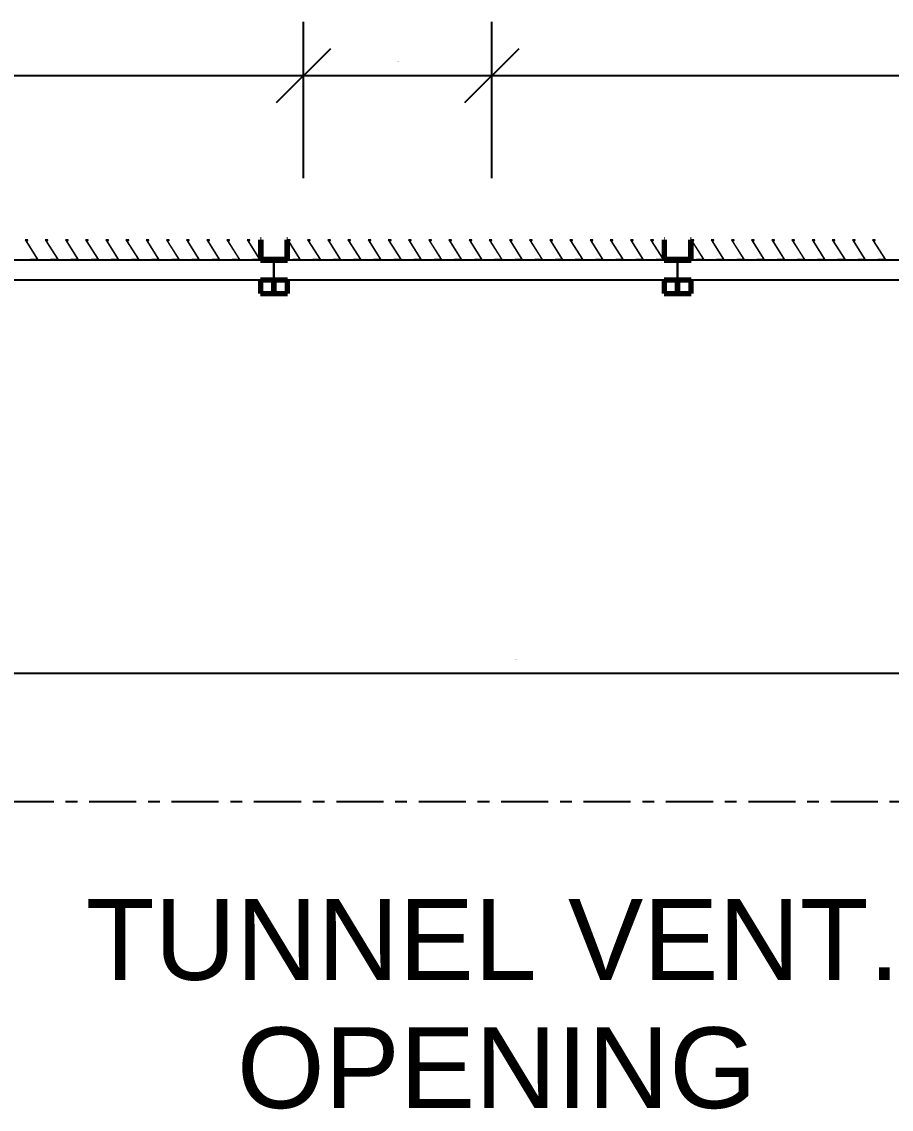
# Model space of a CAD drawing. Header units: millimetres. Extents: x -1379 to 1385823, y -4884429 to 548763.
# Drawn here: x 461076 to 464308, y -2303372 to -2299333 of the extents above; entities that cross this region are included whole.
import ezdxf

# ---------------------------------------------------------------- set-up
doc = ezdxf.new("R2010")
doc.units = ezdxf.units.MM
doc.linetypes.add('CENTER', pattern=[50.8, 31.75, -6.35, 6.35, -6.35])
doc.linetypes.add('TA_GL_000.70000', pattern=[1.925, 0.7, -0.175, 0.175, -0.175, 0.7])
for name, color, linetype in [('000 - 0_SYM_DWG_GRIDLINE_MAIN_COLOR_251', 7, 'Continuous'), ('000 - D I M', 7, 'Continuous'), ('000 - GRID', 7, 'CENTER')]:
    doc.layers.add(name, color=color, linetype=linetype)
doc.layers.add('000 - CONCRETE_EX_LOUVERS_DEF_SUB', color=7, linetype='Continuous', plot=False)
doc.layers.add('G-ANNO-TEXT', color=7, linetype='Continuous', lineweight=9)
doc.styles.add('Arial_2', font='arial.ttf', dxfattribs={"height": 3})
doc.styles.add('TA', font='', dxfattribs={"height": 4.5})
doc.styles.get('TA').set_extended_font_data('Cordia New')
doc.dimstyles.new('DPA-DIM-3_0_T-T', dxfattribs={"dimscale": 304.8, "dimtxt": 306.07782, "dimasz": 0.656168, "dimexe": 0.656168, "dimexo": 0.0625, "dimgap": 0.164042, "dimtad": 1, "dimdec": 0, "dimzin": 0, "dimdsep": 46, "dimtxsty": 'Arial_2', "dimblk1": 'OBLIQUE', "dimblk2": 'OBLIQUE', "dimsah": 1, "dimcen": 0.09, "dimdle": 0.656168, "dimclrd": 7, "dimclre": 7, "dimclrt": 7, "dimadec": 8, "dimazin": 0, "dimtfac": 1, "dimtdec": 4, "dimtix": 1, "dimtmove": 0, "dimatfit": 3, "dimfxl": 1.312336, "dimfxlon": 1, "dimtvp": 1, "dimtolj": 1, "dimtzin": 0, "dimarcsym": 2})

# ---------------------------------------------------------------- blocks, each defined once
blk = doc.blocks.new('DPA_CP_Entrance Louver Grill Vertical Z - Louver Grill Vertical Z-4595767-IV01 - LOWER ROOF LEVEL PLAN')
at = {"layer": '000 - CONCRETE_EX_LOUVERS_DEF_SUB', "color": 7, "lineweight": 70}
for p, q in [((-700, 0), (-750, 0)), ((-750, 0), (-750, -50)), ((-700, -50), (-700, 0)), ((750, 0), (700, 0)), ((700, 0), (700, -50)), ((750, -50), (750, 0)), ((-750, -50), (-700, -50)), ((700, -50), (750, -50)), ((-700, -125), (-750, -125)), ((-750, -125), (-750, -127)), ((-750, -127), (-702, -127)), ((-702, -127), (-702, -200)), ((-700, -200), (-700, -125)), ((750, -125), (700, -125)), ((700, -125), (700, -200)), ((702, -200), (702, -127)), ((702, -127), (750, -127)), ((750, -127), (750, -125)), ((-702, -200), (-700, -200)), ((700, -200), (702, -200))]:
    blk.add_line(p, q, dxfattribs=at)
at = {"layer": '000 - CONCRETE_EX_LOUVERS_DEF_SUB', "color": 7}
for p, q in [((-750, -125), (-750, -50)), ((-750, -50), (750, -50)), ((750, -50), (750, -125)), ((-750, -125), (750, -125))]:
    blk.add_line(p, q, dxfattribs=at)
blk = doc.blocks.new('GM_Louver Grill Vertical Z1 - Z Profile-V34-IV01 - LOWER ROOF LEVEL PLAN')
at = {"layer": '000 - CONCRETE_EX_LOUVERS_DEF_SUB', "color": 7, "lineweight": 9}
for p, q in [((30, 0), (0.1, 0)), ((0.1, 0), (46.4, -73)), ((30, -2), (30, 0)), ((50, -75), (3.7, -2)), ((3.7, -2), (30, -2)), ((46.4, -73), (40, -73)), ((40, -73), (40, -75)), ((40, -75), (50, -75))]:
    blk.add_line(p, q, dxfattribs=at)
blk = doc.blocks.new('GM_Louver Grill Vertical Z1 - Z Profile-V36-IV01 - LOWER ROOF LEVEL PLAN')
at = {"layer": '000 - CONCRETE_EX_LOUVERS_DEF_SUB', "color": 7, "lineweight": 9}
for p, q in [((30, 0), (0.1, 0)), ((0.1, 0), (46.4, -73)), ((30, -2), (30, 0)), ((50, -75), (3.7, -2)), ((3.7, -2), (30, -2)), ((46.4, -73), (40, -73)), ((40, -73), (40, -75)), ((40, -75), (50, -75))]:
    blk.add_line(p, q, dxfattribs=at)
blk = doc.blocks.new('GM_Louver Grill Vertical Z1 - Z Profile-V37-IV01 - LOWER ROOF LEVEL PLAN')
at = {"layer": '000 - CONCRETE_EX_LOUVERS_DEF_SUB', "color": 7, "lineweight": 9}
for p, q in [((30, 0), (0.1, 0)), ((0.1, 0), (46.4, -73)), ((30, -2), (30, 0)), ((50, -75), (3.7, -2)), ((3.7, -2), (30, -2)), ((46.4, -73), (40, -73)), ((40, -73), (40, -75)), ((40, -75), (50, -75))]:
    blk.add_line(p, q, dxfattribs=at)
blk = doc.blocks.new('GM_Louver Grill Vertical Z1 - Z Profile-V38-IV01 - LOWER ROOF LEVEL PLAN')
at = {"layer": '000 - CONCRETE_EX_LOUVERS_DEF_SUB', "color": 7, "lineweight": 9}
for p, q in [((30, 0), (0.1, 0)), ((0.1, 0), (46.4, -73)), ((30, -2), (30, 0)), ((50, -75), (3.7, -2)), ((3.7, -2), (30, -2)), ((46.4, -73), (40, -73)), ((40, -73), (40, -75)), ((40, -75), (50, -75))]:
    blk.add_line(p, q, dxfattribs=at)
blk = doc.blocks.new('GM_Louver Grill Vertical Z1 - Z Profile-V39-IV01 - LOWER ROOF LEVEL PLAN')
at = {"layer": '000 - CONCRETE_EX_LOUVERS_DEF_SUB', "color": 7, "lineweight": 9}
for p, q in [((30, 0), (0.1, 0)), ((0.1, 0), (46.4, -73)), ((30, -2), (30, 0)), ((50, -75), (3.7, -2)), ((3.7, -2), (30, -2)), ((46.4, -73), (40, -73)), ((40, -73), (40, -75)), ((40, -75), (50, -75))]:
    blk.add_line(p, q, dxfattribs=at)
blk = doc.blocks.new('GM_Louver Grill Vertical Z1 - Z Profile-V40-IV01 - LOWER ROOF LEVEL PLAN')
at = {"layer": '000 - CONCRETE_EX_LOUVERS_DEF_SUB', "lineweight": 9}
h = blk.add_hatch(dxfattribs=at)
h.set_pattern_fill('FP_15', style=0, pattern_type=2)
h.set_pattern_definition([(230, (230921.46, -2307575.5), (-728.7365, 63.75582), [76.2, -838.2]), (175, (230921.5, -2307575.5), (140.97162, -764.2276), [60.96, -670.56]), (280.451, (230860.74, -2307570.2), (-587.77, -700.46675), [64.76, -712.36]), (226.184, (230921.5, -2307778.7), (-1084.31624, 168.17096), [114.3, -1257.3]), (276.636, (230831.1, -2307764.7), (-949.6099, -989.70985), [97.14, -1068.54]), (171.184, (230921.5, -2307778.7), (-949.62055, -989.70115), [91.44, -1005.84]), (201, (230819.86, -2307727.9), (-606.45787, 409.06057), [76.2, -838.2]), (146, (230819.9, -2307727.9), (-247.20834, -736.75292), [60.96, -670.56]), (251.451, (230769.3, -2307693.8), (-853.66825, -327.68547), [64.76, -712.36]), (217.5, (230921.46, -2307575.48), (-12.354693, -338.22012), [33.528, -628.904, 33.528, -1320.292]), (217.5, (230921.46, -2307575.48), (-12.354693, -338.22012), [-695.96, -647.192, 33.528, -639.572]), (187.5, (230921.46, -2307575.48), (-267.278874, -400.722127), [33.528, -354.584, 33.528, -870.204]), (187.5, (230921.46, -2307575.48), (-267.278874, -400.722127), [-421.64, -613.664, 33.528, -223.012]), (147.5, (231148.03, -2307575.48), (-542.36333, 22.915345), [33.528, -220.472, 33.528, -1810.512]), (147.5, (231148.03, -2307575.48), (-542.36333, 22.915345), [-287.528, -758.952, 33.528, -1018.032]), (137.5, (231249.63, -2307575.5), (-592.51696, -101.70711), [33.528, -296.672, 33.528, -1239.52]), (137.5, (231249.63, -2307575.5), (-592.51696, -101.70711), [-363.728, -492.76, 33.528, -713.232])])
h.paths.add_polyline_path([(0.1, 0), (46.4, -73), (40, -73), (40, -75), (50, -75), (3.7, -2), (30, -2), (30, 0)])
at = {"layer": '000 - CONCRETE_EX_LOUVERS_DEF_SUB', "color": 7, "lineweight": 9}
for p, q in [((30, 0), (0.1, 0)), ((0.1, 0), (46.4, -73)), ((30, -2), (30, 0)), ((50, -75), (3.7, -2)), ((3.7, -2), (30, -2)), ((46.4, -73), (40, -73)), ((40, -73), (40, -75)), ((40, -75), (50, -75))]:
    blk.add_line(p, q, dxfattribs=at)
blk = doc.blocks.new('GM_Louver Grill Vertical Z1 - Z Profile-V41-IV01 - LOWER ROOF LEVEL PLAN')
at = {"layer": '000 - CONCRETE_EX_LOUVERS_DEF_SUB', "color": 7, "lineweight": 9}
for p, q in [((30, 0), (0.1, 0)), ((0.1, 0), (46.4, -73)), ((30, -2), (30, 0)), ((50, -75), (3.7, -2)), ((3.7, -2), (30, -2)), ((46.4, -73), (40, -73)), ((40, -73), (40, -75)), ((40, -75), (50, -75))]:
    blk.add_line(p, q, dxfattribs=at)
blk = doc.blocks.new('GM_Louver Grill Vertical Z1 - Z Profile-V42-IV01 - LOWER ROOF LEVEL PLAN')
at = {"layer": '000 - CONCRETE_EX_LOUVERS_DEF_SUB', "color": 7, "lineweight": 9}
for p, q in [((30, 0), (0.1, 0)), ((0.1, 0), (46.4, -73)), ((30, -2), (30, 0)), ((50, -75), (3.7, -2)), ((3.7, -2), (30, -2)), ((46.4, -73), (40, -73)), ((40, -73), (40, -75)), ((40, -75), (50, -75))]:
    blk.add_line(p, q, dxfattribs=at)
blk = doc.blocks.new('GM_Louver Grill Vertical Z1 - Z Profile-V43-IV01 - LOWER ROOF LEVEL PLAN')
at = {"layer": '000 - CONCRETE_EX_LOUVERS_DEF_SUB', "color": 7, "lineweight": 9}
for p, q in [((30, 0), (0.1, 0)), ((0.1, 0), (46.4, -73)), ((30, -2), (30, 0)), ((50, -75), (3.7, -2)), ((3.7, -2), (30, -2)), ((46.4, -73), (40, -73)), ((40, -73), (40, -75)), ((40, -75), (50, -75))]:
    blk.add_line(p, q, dxfattribs=at)
blk = doc.blocks.new('GM_Louver Grill Vertical Z1 - Z Profile-V44-IV01 - LOWER ROOF LEVEL PLAN')
at = {"layer": '000 - CONCRETE_EX_LOUVERS_DEF_SUB', "color": 7, "lineweight": 9}
for p, q in [((30, 0), (0.1, 0)), ((0.1, 0), (46.4, -73)), ((30, -2), (30, 0)), ((50, -75), (3.7, -2)), ((3.7, -2), (30, -2)), ((46.4, -73), (40, -73)), ((40, -73), (40, -75)), ((40, -75), (50, -75))]:
    blk.add_line(p, q, dxfattribs=at)
blk = doc.blocks.new('GM_Louver Grill Vertical Z1 - Z Profile-V45-IV01 - LOWER ROOF LEVEL PLAN')
at = {"layer": '000 - CONCRETE_EX_LOUVERS_DEF_SUB', "color": 7, "lineweight": 9}
for p, q in [((30, 0), (0.1, 0)), ((0.1, 0), (46.4, -73)), ((30, -2), (30, 0)), ((50, -75), (3.7, -2)), ((3.7, -2), (30, -2)), ((46.4, -73), (40, -73)), ((40, -73), (40, -75)), ((40, -75), (50, -75))]:
    blk.add_line(p, q, dxfattribs=at)
blk = doc.blocks.new('GM_Louver Grill Vertical Z1 - Z Profile-V46-IV01 - LOWER ROOF LEVEL PLAN')
at = {"layer": '000 - CONCRETE_EX_LOUVERS_DEF_SUB', "color": 7, "lineweight": 9}
for p, q in [((30, 0), (0.1, 0)), ((0.1, 0), (46.4, -73)), ((30, -2), (30, 0)), ((50, -75), (3.7, -2)), ((3.7, -2), (30, -2)), ((46.4, -73), (40, -73)), ((40, -73), (40, -75)), ((40, -75), (50, -75))]:
    blk.add_line(p, q, dxfattribs=at)
blk = doc.blocks.new('GM_Louver Grill Vertical Z1 - Z Profile-V47-IV01 - LOWER ROOF LEVEL PLAN')
at = {"layer": '000 - CONCRETE_EX_LOUVERS_DEF_SUB', "color": 7, "lineweight": 9}
for p, q in [((30, 0), (0.1, 0)), ((0.1, 0), (46.4, -73)), ((30, -2), (30, 0)), ((50, -75), (3.7, -2)), ((3.7, -2), (30, -2)), ((46.4, -73), (40, -73)), ((40, -73), (40, -75)), ((40, -75), (50, -75))]:
    blk.add_line(p, q, dxfattribs=at)
blk = doc.blocks.new('GM_Louver Grill Vertical Z1 - Z Profile-V48-IV01 - LOWER ROOF LEVEL PLAN')
at = {"layer": '000 - CONCRETE_EX_LOUVERS_DEF_SUB', "color": 7, "lineweight": 9}
for p, q in [((30, 0), (0.1, 0)), ((0.1, 0), (46.4, -73)), ((30, -2), (30, 0)), ((50, -75), (3.7, -2)), ((3.7, -2), (30, -2)), ((46.4, -73), (40, -73)), ((40, -73), (40, -75)), ((40, -75), (50, -75))]:
    blk.add_line(p, q, dxfattribs=at)
blk = doc.blocks.new('GM_Louver Grill Vertical Z1 - Z Profile-V49-IV01 - LOWER ROOF LEVEL PLAN')
at = {"layer": '000 - CONCRETE_EX_LOUVERS_DEF_SUB', "color": 7, "lineweight": 9}
for p, q in [((30, 0), (0.1, 0)), ((0.1, 0), (46.4, -73)), ((30, -2), (30, 0)), ((50, -75), (3.7, -2)), ((3.7, -2), (30, -2)), ((46.4, -73), (40, -73)), ((40, -73), (40, -75)), ((40, -75), (50, -75))]:
    blk.add_line(p, q, dxfattribs=at)
blk = doc.blocks.new('GM_Louver Grill Vertical Z1 - Z Profile-V50-IV01 - LOWER ROOF LEVEL PLAN')
at = {"layer": '000 - CONCRETE_EX_LOUVERS_DEF_SUB', "color": 7, "lineweight": 9}
for p, q in [((30, 0), (0.1, 0)), ((0.1, 0), (46.4, -73)), ((30, -2), (30, 0)), ((50, -75), (3.7, -2)), ((3.7, -2), (30, -2)), ((46.4, -73), (40, -73)), ((40, -73), (40, -75)), ((40, -75), (50, -75))]:
    blk.add_line(p, q, dxfattribs=at)
blk = doc.blocks.new('GM_Louver Grill Vertical Z1 - Z Profile-V51-IV01 - LOWER ROOF LEVEL PLAN')
at = {"layer": '000 - CONCRETE_EX_LOUVERS_DEF_SUB', "color": 7, "lineweight": 9}
for p, q in [((30, 0), (0.1, 0)), ((0.1, 0), (46.4, -73)), ((30, -2), (30, 0)), ((50, -75), (3.7, -2)), ((3.7, -2), (30, -2)), ((46.4, -73), (40, -73)), ((40, -73), (40, -75)), ((40, -75), (50, -75))]:
    blk.add_line(p, q, dxfattribs=at)
blk = doc.blocks.new('GM_Louver Grill Vertical Z1 - Z Profile-V52-IV01 - LOWER ROOF LEVEL PLAN')
at = {"layer": '000 - CONCRETE_EX_LOUVERS_DEF_SUB', "color": 7, "lineweight": 9}
for p, q in [((30, 0), (0.1, 0)), ((0.1, 0), (46.4, -73)), ((30, -2), (30, 0)), ((50, -75), (3.7, -2)), ((3.7, -2), (30, -2)), ((46.4, -73), (40, -73)), ((40, -73), (40, -75)), ((40, -75), (50, -75))]:
    blk.add_line(p, q, dxfattribs=at)
blk = doc.blocks.new('GM_Louver Grill Vertical Z1 - Z Profile-V53-IV01 - LOWER ROOF LEVEL PLAN')
at = {"layer": '000 - CONCRETE_EX_LOUVERS_DEF_SUB', "color": 7, "lineweight": 9}
for p, q in [((30, 0), (0.1, 0)), ((0.1, 0), (46.4, -73)), ((30, -2), (30, 0)), ((50, -75), (3.7, -2)), ((3.7, -2), (30, -2)), ((46.4, -73), (40, -73)), ((40, -73), (40, -75)), ((40, -75), (50, -75))]:
    blk.add_line(p, q, dxfattribs=at)
blk = doc.blocks.new('GM_Louver Grill Vertical Z1 - Z Profile-V54-IV01 - LOWER ROOF LEVEL PLAN')
at = {"layer": '000 - CONCRETE_EX_LOUVERS_DEF_SUB', "color": 7, "lineweight": 9}
for p, q in [((30, 0), (0.1, 0)), ((0.1, 0), (46.4, -73)), ((30, -2), (30, 0)), ((50, -75), (3.7, -2)), ((3.7, -2), (30, -2)), ((46.4, -73), (40, -73)), ((40, -73), (40, -75)), ((40, -75), (50, -75))]:
    blk.add_line(p, q, dxfattribs=at)
blk = doc.blocks.new('GM_Louver Grill Vertical Z1 - Z Profile-V55-IV01 - LOWER ROOF LEVEL PLAN')
at = {"layer": '000 - CONCRETE_EX_LOUVERS_DEF_SUB', "color": 7, "lineweight": 9}
for p, q in [((30, 0), (0.1, 0)), ((0.1, 0), (46.4, -73)), ((30, -2), (30, 0)), ((50, -75), (3.7, -2)), ((3.7, -2), (30, -2)), ((46.4, -73), (40, -73)), ((40, -73), (40, -75)), ((40, -75), (50, -75))]:
    blk.add_line(p, q, dxfattribs=at)
blk = doc.blocks.new('GM_Louver Grill Vertical Z1 - Z Profile-V56-IV01 - LOWER ROOF LEVEL PLAN')
at = {"layer": '000 - CONCRETE_EX_LOUVERS_DEF_SUB', "color": 7, "lineweight": 9}
for p, q in [((30, 0), (0.1, 0)), ((0.1, 0), (46.4, -73)), ((30, -2), (30, 0)), ((50, -75), (3.7, -2)), ((3.7, -2), (30, -2)), ((46.4, -73), (40, -73)), ((40, -73), (40, -75)), ((40, -75), (50, -75))]:
    blk.add_line(p, q, dxfattribs=at)
blk = doc.blocks.new('GM_Louver Grill Vertical Z1 - Z Profile-V57-IV01 - LOWER ROOF LEVEL PLAN')
at = {"layer": '000 - CONCRETE_EX_LOUVERS_DEF_SUB', "color": 7, "lineweight": 9}
for p, q in [((30, 0), (0.1, 0)), ((0.1, 0), (46.4, -73)), ((30, -2), (30, 0)), ((50, -75), (3.7, -2)), ((3.7, -2), (30, -2)), ((46.4, -73), (40, -73)), ((40, -73), (40, -75)), ((40, -75), (50, -75))]:
    blk.add_line(p, q, dxfattribs=at)
blk = doc.blocks.new('GM_Louver Grill Vertical Z1 - Z Profile-V58-IV01 - LOWER ROOF LEVEL PLAN')
at = {"layer": '000 - CONCRETE_EX_LOUVERS_DEF_SUB', "lineweight": 9}
h = blk.add_hatch(dxfattribs=at)
h.set_pattern_fill('FP_16', style=0, pattern_type=2)
h.set_pattern_definition([(230, (230096.46, -2307575.5), (-728.7365, 63.75582), [76.2, -838.2]), (175, (230096.5, -2307575.5), (140.97162, -764.2276), [60.96, -670.56]), (280.451, (230035.74, -2307570.2), (-587.77, -700.46675), [64.76, -712.36]), (226.184, (230096.5, -2307778.7), (-1084.31624, 168.17096), [114.3, -1257.3]), (276.636, (230006.1, -2307764.7), (-949.6099, -989.70985), [97.14, -1068.54]), (171.184, (230096.5, -2307778.7), (-949.62055, -989.70115), [91.44, -1005.84]), (201, (229994.86, -2307727.9), (-606.45787, 409.06057), [76.2, -838.2]), (146, (229994.9, -2307727.9), (-247.20834, -736.75292), [60.96, -670.56]), (251.451, (229944.3, -2307693.8), (-853.66825, -327.68547), [64.76, -712.36]), (217.5, (230096.46, -2307575.48), (-12.354693, -338.22012), [33.528, -628.904, 33.528, -1320.292]), (217.5, (230096.46, -2307575.48), (-12.354693, -338.22012), [-695.96, -647.192, 33.528, -639.572]), (187.5, (230096.46, -2307575.48), (-267.278874, -400.722127), [33.528, -354.584, 33.528, -870.204]), (187.5, (230096.46, -2307575.48), (-267.278874, -400.722127), [-421.64, -613.664, 33.528, -223.012]), (147.5, (230323.03, -2307575.48), (-542.36333, 22.915345), [33.528, -220.472, 33.528, -1810.512]), (147.5, (230323.03, -2307575.48), (-542.36333, 22.915345), [-287.528, -758.952, 33.528, -1018.032]), (137.5, (230424.63, -2307575.5), (-592.51696, -101.70711), [33.528, -296.672, 33.528, -1239.52]), (137.5, (230424.63, -2307575.5), (-592.51696, -101.70711), [-363.728, -492.76, 33.528, -713.232])])
h.paths.add_polyline_path([(0.1, 0), (46.4, -73), (40, -73), (40, -75), (50, -75), (3.7, -2), (30, -2), (30, 0)])
at = {"layer": '000 - CONCRETE_EX_LOUVERS_DEF_SUB', "color": 7, "lineweight": 9}
for p, q in [((30, 0), (0.1, 0)), ((0.1, 0), (46.4, -73)), ((30, -2), (30, 0)), ((50, -75), (3.7, -2)), ((3.7, -2), (30, -2)), ((46.4, -73), (40, -73)), ((40, -73), (40, -75)), ((40, -75), (50, -75))]:
    blk.add_line(p, q, dxfattribs=at)
blk = doc.blocks.new('GM_Louver Grill Vertical Z1 - Z Profile-V59-IV01 - LOWER ROOF LEVEL PLAN')
at = {"layer": '000 - CONCRETE_EX_LOUVERS_DEF_SUB', "color": 7, "lineweight": 9}
for p, q in [((30, 0), (0.1, 0)), ((0.1, 0), (46.4, -73)), ((30, -2), (30, 0)), ((50, -75), (3.7, -2)), ((3.7, -2), (30, -2)), ((46.4, -73), (40, -73)), ((40, -73), (40, -75)), ((40, -75), (50, -75))]:
    blk.add_line(p, q, dxfattribs=at)
blk = doc.blocks.new('GM_Louver Grill Vertical Z1 - Z Profile-V60-IV01 - LOWER ROOF LEVEL PLAN')
at = {"layer": '000 - CONCRETE_EX_LOUVERS_DEF_SUB', "color": 7, "lineweight": 9}
for p, q in [((30, 0), (0.1, 0)), ((0.1, 0), (46.4, -73)), ((30, -2), (30, 0)), ((50, -75), (3.7, -2)), ((3.7, -2), (30, -2)), ((46.4, -73), (40, -73)), ((40, -73), (40, -75)), ((40, -75), (50, -75))]:
    blk.add_line(p, q, dxfattribs=at)
blk = doc.blocks.new('GM_Louver Grill Vertical Z1 - Z Profile-V61-IV01 - LOWER ROOF LEVEL PLAN')
at = {"layer": '000 - CONCRETE_EX_LOUVERS_DEF_SUB', "lineweight": 9}
h = blk.add_hatch(dxfattribs=at)
h.set_pattern_fill('FP_17', style=0, pattern_type=2)
h.set_pattern_definition([(230, (230321.46, -2307575.5), (-728.7365, 63.75582), [76.2, -838.2]), (175, (230321.5, -2307575.5), (140.97162, -764.2276), [60.96, -670.56]), (280.451, (230260.74, -2307570.2), (-587.77, -700.46675), [64.76, -712.36]), (226.184, (230321.5, -2307778.7), (-1084.31624, 168.17096), [114.3, -1257.3]), (276.636, (230231.1, -2307764.7), (-949.6099, -989.70985), [97.14, -1068.54]), (171.184, (230321.5, -2307778.7), (-949.62055, -989.70115), [91.44, -1005.84]), (201, (230219.86, -2307727.9), (-606.45787, 409.06057), [76.2, -838.2]), (146, (230219.9, -2307727.9), (-247.20834, -736.75292), [60.96, -670.56]), (251.451, (230169.3, -2307693.8), (-853.66825, -327.68547), [64.76, -712.36]), (217.5, (230321.46, -2307575.48), (-12.354693, -338.22012), [33.528, -628.904, 33.528, -1320.292]), (217.5, (230321.46, -2307575.48), (-12.354693, -338.22012), [-695.96, -647.192, 33.528, -639.572]), (187.5, (230321.46, -2307575.48), (-267.278874, -400.722127), [33.528, -354.584, 33.528, -870.204]), (187.5, (230321.46, -2307575.48), (-267.278874, -400.722127), [-421.64, -613.664, 33.528, -223.012]), (147.5, (230548.03, -2307575.48), (-542.36333, 22.915345), [33.528, -220.472, 33.528, -1810.512]), (147.5, (230548.03, -2307575.48), (-542.36333, 22.915345), [-287.528, -758.952, 33.528, -1018.032]), (137.5, (230649.63, -2307575.5), (-592.51696, -101.70711), [33.528, -296.672, 33.528, -1239.52]), (137.5, (230649.63, -2307575.5), (-592.51696, -101.70711), [-363.728, -492.76, 33.528, -713.232])])
h.paths.add_polyline_path([(30, 0), (0.1, 0), (46.4, -73), (40, -73), (40, -75), (50, -75), (3.7, -2), (30, -2)])
at = {"layer": '000 - CONCRETE_EX_LOUVERS_DEF_SUB', "color": 7, "lineweight": 9}
for p, q in [((30, 0), (0.1, 0)), ((0.1, 0), (46.4, -73)), ((30, -2), (30, 0)), ((50, -75), (3.7, -2)), ((3.7, -2), (30, -2)), ((46.4, -73), (40, -73)), ((40, -73), (40, -75)), ((40, -75), (50, -75))]:
    blk.add_line(p, q, dxfattribs=at)
blk = doc.blocks.new('GM_Louver Grill Vertical Z1 - Z Profile-V62-IV01 - LOWER ROOF LEVEL PLAN')
at = {"layer": '000 - CONCRETE_EX_LOUVERS_DEF_SUB', "color": 7, "lineweight": 9}
for p, q in [((30, 0), (0.1, 0)), ((0.1, 0), (46.4, -73)), ((30, -2), (30, 0)), ((50, -75), (3.7, -2)), ((3.7, -2), (30, -2)), ((46.4, -73), (40, -73)), ((40, -73), (40, -75)), ((40, -75), (50, -75))]:
    blk.add_line(p, q, dxfattribs=at)
blk = doc.blocks.new('GM_Louver Grill Vertical Z1 - Z Profile-V63-IV01 - LOWER ROOF LEVEL PLAN')
at = {"layer": '000 - CONCRETE_EX_LOUVERS_DEF_SUB', "color": 7, "lineweight": 9}
for p, q in [((30, 0), (0.1, 0)), ((0.1, 0), (46.4, -73)), ((30, -2), (30, 0)), ((50, -75), (3.7, -2)), ((3.7, -2), (30, -2)), ((46.4, -73), (40, -73)), ((40, -73), (40, -75)), ((40, -75), (50, -75))]:
    blk.add_line(p, q, dxfattribs=at)
blk = doc.blocks.new('GM_Louver Grill Vertical Z1 - Z Profile-V70-IV01 - LOWER ROOF LEVEL PLAN')
at = {"layer": '000 - CONCRETE_EX_LOUVERS_DEF_SUB', "color": 7, "lineweight": 9}
for p, q in [((30, 0), (0.1, 0)), ((0.1, 0), (46.4, -73)), ((30, -2), (30, 0)), ((50, -75), (3.7, -2)), ((3.7, -2), (30, -2)), ((46.4, -73), (40, -73)), ((40, -73), (40, -75)), ((40, -75), (50, -75))]:
    blk.add_line(p, q, dxfattribs=at)
blk = doc.blocks.new('GM_Louver Grill Vertical Z1 - Z Profile-V71-IV01 - LOWER ROOF LEVEL PLAN')
at = {"layer": '000 - CONCRETE_EX_LOUVERS_DEF_SUB', "color": 7, "lineweight": 9}
for p, q in [((30, 0), (0.1, 0)), ((0.1, 0), (46.4, -73)), ((30, -2), (30, 0)), ((50, -75), (3.7, -2)), ((3.7, -2), (30, -2)), ((46.4, -73), (40, -73)), ((40, -73), (40, -75)), ((40, -75), (50, -75))]:
    blk.add_line(p, q, dxfattribs=at)
blk = doc.blocks.new('GM_Louver Grill Vertical Z1 - Z Profile-V72-IV01 - LOWER ROOF LEVEL PLAN')
at = {"layer": '000 - CONCRETE_EX_LOUVERS_DEF_SUB', "color": 7, "lineweight": 9}
for p, q in [((30, 0), (0.1, 0)), ((0.1, 0), (46.4, -73)), ((30, -2), (30, 0)), ((50, -75), (3.7, -2)), ((3.7, -2), (30, -2)), ((46.4, -73), (40, -73)), ((40, -73), (40, -75)), ((40, -75), (50, -75))]:
    blk.add_line(p, q, dxfattribs=at)
blk = doc.blocks.new('GM_Louver Grill Vertical Z1 - Z Profile-V73-IV01 - LOWER ROOF LEVEL PLAN')
at = {"layer": '000 - CONCRETE_EX_LOUVERS_DEF_SUB', "color": 7, "lineweight": 9}
for p, q in [((30, 0), (0.1, 0)), ((0.1, 0), (46.4, -73)), ((30, -2), (30, 0)), ((50, -75), (3.7, -2)), ((3.7, -2), (30, -2)), ((46.4, -73), (40, -73)), ((40, -73), (40, -75)), ((40, -75), (50, -75))]:
    blk.add_line(p, q, dxfattribs=at)
blk = doc.blocks.new('GM_Louver Grill Vertical Z1 - Z Profile-V74-IV01 - LOWER ROOF LEVEL PLAN')
at = {"layer": '000 - CONCRETE_EX_LOUVERS_DEF_SUB', "lineweight": 9}
h = blk.add_hatch(dxfattribs=at)
h.set_pattern_fill('FP_18', style=0, pattern_type=2)
h.set_pattern_definition([(230, (228371.46, -2307575.5), (-728.7365, 63.75582), [76.2, -838.2]), (175, (228371.5, -2307575.5), (140.97162, -764.2276), [60.96, -670.56]), (280.451, (228310.74, -2307570.2), (-587.77, -700.46675), [64.76, -712.36]), (226.184, (228371.5, -2307778.7), (-1084.31624, 168.17096), [114.3, -1257.3]), (276.636, (228281.1, -2307764.7), (-949.6099, -989.70985), [97.14, -1068.54]), (171.184, (228371.5, -2307778.7), (-949.62055, -989.70115), [91.44, -1005.84]), (201, (228269.86, -2307727.9), (-606.45787, 409.06057), [76.2, -838.2]), (146, (228269.9, -2307727.9), (-247.20834, -736.75292), [60.96, -670.56]), (251.451, (228219.3, -2307693.8), (-853.66825, -327.68547), [64.76, -712.36]), (217.5, (228371.46, -2307575.48), (-12.354693, -338.22012), [33.528, -628.904, 33.528, -1320.292]), (217.5, (228371.46, -2307575.48), (-12.354693, -338.22012), [-695.96, -647.192, 33.528, -639.572]), (187.5, (228371.46, -2307575.48), (-267.278874, -400.722127), [33.528, -354.584, 33.528, -870.204]), (187.5, (228371.46, -2307575.48), (-267.278874, -400.722127), [-421.64, -613.664, 33.528, -223.012]), (147.5, (228598.03, -2307575.48), (-542.36333, 22.915345), [33.528, -220.472, 33.528, -1810.512]), (147.5, (228598.03, -2307575.48), (-542.36333, 22.915345), [-287.528, -758.952, 33.528, -1018.032]), (137.5, (228699.63, -2307575.5), (-592.51696, -101.70711), [33.528, -296.672, 33.528, -1239.52]), (137.5, (228699.63, -2307575.5), (-592.51696, -101.70711), [-363.728, -492.76, 33.528, -713.232])])
h.paths.add_polyline_path([(0.1, 0), (46.4, -73), (40, -73), (40, -75), (50, -75), (3.7, -2), (30, -2), (30, 0)])
at = {"layer": '000 - CONCRETE_EX_LOUVERS_DEF_SUB', "color": 7, "lineweight": 9}
for p, q in [((30, 0), (0.1, 0)), ((0.1, 0), (46.4, -73)), ((30, -2), (30, 0)), ((50, -75), (3.7, -2)), ((3.7, -2), (30, -2)), ((46.4, -73), (40, -73)), ((40, -73), (40, -75)), ((40, -75), (50, -75))]:
    blk.add_line(p, q, dxfattribs=at)
blk = doc.blocks.new('GM_Louver Grill Vertical Z1 - Z Profile-V75-IV01 - LOWER ROOF LEVEL PLAN')
at = {"layer": '000 - CONCRETE_EX_LOUVERS_DEF_SUB', "color": 7, "lineweight": 9}
for p, q in [((30, 0), (0.1, 0)), ((0.1, 0), (46.4, -73)), ((30, -2), (30, 0)), ((50, -75), (3.7, -2)), ((3.7, -2), (30, -2)), ((46.4, -73), (40, -73)), ((40, -73), (40, -75)), ((40, -75), (50, -75))]:
    blk.add_line(p, q, dxfattribs=at)
blk = doc.blocks.new('GM_Louver Grill Vertical Z1 - Z Profile-V76-IV01 - LOWER ROOF LEVEL PLAN')
at = {"layer": '000 - CONCRETE_EX_LOUVERS_DEF_SUB', "color": 7, "lineweight": 9}
for p, q in [((30, 0), (0.1, 0)), ((0.1, 0), (46.4, -73)), ((30, -2), (30, 0)), ((50, -75), (3.7, -2)), ((3.7, -2), (30, -2)), ((46.4, -73), (40, -73)), ((40, -73), (40, -75)), ((40, -75), (50, -75))]:
    blk.add_line(p, q, dxfattribs=at)
blk = doc.blocks.new('GM_Louver Grill Vertical Z1 - Z Profile-V77-IV01 - LOWER ROOF LEVEL PLAN')
at = {"layer": '000 - CONCRETE_EX_LOUVERS_DEF_SUB', "color": 7, "lineweight": 9}
for p, q in [((30, 0), (0.1, 0)), ((0.1, 0), (46.4, -73)), ((30, -2), (30, 0)), ((50, -75), (3.7, -2)), ((3.7, -2), (30, -2)), ((46.4, -73), (40, -73)), ((40, -73), (40, -75)), ((40, -75), (50, -75))]:
    blk.add_line(p, q, dxfattribs=at)
blk = doc.blocks.new('GM_Louver Grill Vertical Z1 - Z Profile-V78-IV01 - LOWER ROOF LEVEL PLAN')
at = {"layer": '000 - CONCRETE_EX_LOUVERS_DEF_SUB', "color": 7, "lineweight": 9}
for p, q in [((30, 0), (0.1, 0)), ((0.1, 0), (46.4, -73)), ((30, -2), (30, 0)), ((50, -75), (3.7, -2)), ((3.7, -2), (30, -2)), ((46.4, -73), (40, -73)), ((40, -73), (40, -75)), ((40, -75), (50, -75))]:
    blk.add_line(p, q, dxfattribs=at)
blk = doc.blocks.new('GM_Louver Grill Vertical Z1 - Z Profile-V79-IV01 - LOWER ROOF LEVEL PLAN')
at = {"layer": '000 - CONCRETE_EX_LOUVERS_DEF_SUB', "color": 7, "lineweight": 9}
for p, q in [((30, 0), (0.1, 0)), ((0.1, 0), (46.4, -73)), ((30, -2), (30, 0)), ((50, -75), (3.7, -2)), ((3.7, -2), (30, -2)), ((46.4, -73), (40, -73)), ((40, -73), (40, -75)), ((40, -75), (50, -75))]:
    blk.add_line(p, q, dxfattribs=at)
blk = doc.blocks.new('GM_Louver Grill Vertical Z1 - Z Profile-V80-IV01 - LOWER ROOF LEVEL PLAN')
at = {"layer": '000 - CONCRETE_EX_LOUVERS_DEF_SUB', "color": 7, "lineweight": 9}
for p, q in [((30, 0), (0.1, 0)), ((0.1, 0), (46.4, -73)), ((30, -2), (30, 0)), ((50, -75), (3.7, -2)), ((3.7, -2), (30, -2)), ((46.4, -73), (40, -73)), ((40, -73), (40, -75)), ((40, -75), (50, -75))]:
    blk.add_line(p, q, dxfattribs=at)
blk = doc.blocks.new('GM_Louver Grill Vertical Z1 - Z Profile-V82-IV01 - LOWER ROOF LEVEL PLAN')
at = {"layer": '000 - CONCRETE_EX_LOUVERS_DEF_SUB', "color": 7, "lineweight": 9}
for p, q in [((30, 0), (0.1, 0)), ((0.1, 0), (46.4, -73)), ((30, -2), (30, 0)), ((50, -75), (3.7, -2)), ((3.7, -2), (30, -2)), ((46.4, -73), (40, -73)), ((40, -73), (40, -75)), ((40, -75), (50, -75))]:
    blk.add_line(p, q, dxfattribs=at)
blk = doc.blocks.new('_Oblique')
at = {"color": 7, "linetype": 'ByBlock', "lineweight": -2}
blk.add_line((-0.5, -0.5), (0.5, 0.5), dxfattribs=at)
blk = doc.blocks.new('*D852')
at = {"layer": '000 - D I M', "color": 7, "lineweight": -2, "transparency": 16777216}
for p, q in [((460663.8, -2301371.8), (460663.8, -2301952.8)), ((465163.8, -2301371.8), (465163.8, -2301952.8)), ((460463.8, -2301752.8), (465363.8, -2301752.8))]:
    blk.add_line(p, q, dxfattribs=at)
at = {"layer": 'Defpoints', "color": 7, "transparency": 16777216}
for p in [(460663.8, -2301352.8), (465163.8, -2301352.8), (465163.8, -2301752.8)]:
    blk.add_point(p, dxfattribs=at)
at = {"layer": '000 - D I M', "color": 7, "lineweight": -2, "transparency": 16777216, "xscale": 200, "yscale": 200, "zscale": 200, "rotation": 180}
blk.add_blockref('_Oblique', (460663.8, -2301752.8), dxfattribs=at)
at = {"layer": '000 - D I M', "color": 7, "lineweight": -2, "transparency": 16777216, "xscale": 200, "yscale": 200, "zscale": 200}
blk.add_blockref('_Oblique', (465163.8, -2301752.8), dxfattribs=at)
at = {"layer": '000 - D I M', "color": 7, "transparency": 16777216, "insert": (462913.8, -2301701.3), "char_height": 3, "width": 1107.531, "attachment_point": 5, "style": 'Arial_2'}
blk.add_mtext('\\A1;4500', dxfattribs=at)
blk = doc.blocks.new('*D859')
at = {"layer": '000 - D I M', "color": 7, "lineweight": -2, "transparency": 16777216}
for p, q in [((455473.8, -2299913.6), (455473.8, -2299332.7)), ((462123.8, -2299913.6), (462123.8, -2299332.7)), ((455273.8, -2299532.7), (462323.8, -2299532.7))]:
    blk.add_line(p, q, dxfattribs=at)
at = {"layer": 'Defpoints', "color": 7, "transparency": 16777216}
for p in [(462123.8, -2299532.7), (455473.8, -2299932.7), (462123.8, -2299932.7)]:
    blk.add_point(p, dxfattribs=at)
at = {"layer": '000 - D I M', "color": 7, "lineweight": -2, "transparency": 16777216, "xscale": 200, "yscale": 200, "zscale": 200, "rotation": 180}
blk.add_blockref('_Oblique', (455473.8, -2299532.7), dxfattribs=at)
at = {"layer": '000 - D I M', "color": 7, "lineweight": -2, "transparency": 16777216, "xscale": 200, "yscale": 200, "zscale": 200}
blk.add_blockref('_Oblique', (462123.8, -2299532.7), dxfattribs=at)
at = {"layer": '000 - D I M', "color": 7, "transparency": 16777216, "insert": (458798.8, -2299481.2), "char_height": 3, "width": 1107.531, "attachment_point": 5, "style": 'Arial_2'}
blk.add_mtext('\\A1;6650', dxfattribs=at)
blk = doc.blocks.new('*D860')
at = {"layer": '000 - D I M', "color": 7, "lineweight": -2, "transparency": 16777216}
for p, q in [((462123.8, -2299913.6), (462123.8, -2299332.7)), ((462823.8, -2299913.6), (462823.8, -2299332.7)), ((461923.8, -2299532.7), (463023.8, -2299532.7))]:
    blk.add_line(p, q, dxfattribs=at)
at = {"layer": 'Defpoints', "color": 7, "transparency": 16777216}
for p in [(462823.8, -2299532.7), (462123.8, -2299932.7), (462823.8, -2299932.7)]:
    blk.add_point(p, dxfattribs=at)
at = {"layer": '000 - D I M', "color": 7, "lineweight": -2, "transparency": 16777216, "xscale": 200, "yscale": 200, "zscale": 200, "rotation": 180}
blk.add_blockref('_Oblique', (462123.8, -2299532.7), dxfattribs=at)
at = {"layer": '000 - D I M', "color": 7, "lineweight": -2, "transparency": 16777216, "xscale": 200, "yscale": 200, "zscale": 200}
blk.add_blockref('_Oblique', (462823.8, -2299532.7), dxfattribs=at)
at = {"layer": '000 - D I M', "color": 7, "transparency": 16777216, "insert": (462473.8, -2299481.2), "char_height": 3, "width": 830.648, "attachment_point": 5, "style": 'Arial_2'}
blk.add_mtext('\\A1;700', dxfattribs=at)
blk = doc.blocks.new('*D861')
at = {"layer": '000 - D I M', "color": 7, "lineweight": -2, "transparency": 16777216}
for p, q in [((462823.8, -2299913.6), (462823.8, -2299332.7)), ((465993.8, -2299913.6), (465993.8, -2299332.7)), ((462623.8, -2299532.7), (466193.8, -2299532.7))]:
    blk.add_line(p, q, dxfattribs=at)
at = {"layer": 'Defpoints', "color": 7, "transparency": 16777216}
for p in [(465993.8, -2299532.7), (462823.8, -2299932.7), (465993.8, -2299932.7)]:
    blk.add_point(p, dxfattribs=at)
at = {"layer": '000 - D I M', "color": 7, "lineweight": -2, "transparency": 16777216, "xscale": 200, "yscale": 200, "zscale": 200, "rotation": 180}
blk.add_blockref('_Oblique', (462823.8, -2299532.7), dxfattribs=at)
at = {"layer": '000 - D I M', "color": 7, "lineweight": -2, "transparency": 16777216, "xscale": 200, "yscale": 200, "zscale": 200}
blk.add_blockref('_Oblique', (465993.8, -2299532.7), dxfattribs=at)
at = {"layer": '000 - D I M', "color": 7, "transparency": 16777216, "insert": (464408.8, -2299481.2), "char_height": 3, "width": 1107.531, "attachment_point": 5, "style": 'Arial_2'}
blk.add_mtext('\\A1;3170', dxfattribs=at)
blk = doc.blocks.new('*U1773')
at = {"layer": '000 - 0_SYM_DWG_GRIDLINE_MAIN_COLOR_251', "color": 7, "linetype": 'ByBlock', "ltscale": 5}
blk.add_line((20, 0), (-155.16, 0), dxfattribs=at)
at = {"color": 7, "style": 'TA', "flags": 1}
blk.add_attdef('LOCATION', (6, -6), '', height=4.5, rotation=270, dxfattribs=at)

msp = doc.modelspace()

# ---------------------------------------------------------------- block references
at = {"layer": '000 - CONCRETE_EX_LOUVERS_DEF_SUB', "color": 7, "rotation": 180}
for p in [(461263.8, -2300342.7), (462763.8, -2300342.7), (464263.8, -2300342.7)]:
    msp.add_blockref('DPA_CP_Entrance Louver Grill Vertical Z - Louver Grill Vertical Z-4595767-IV01 - LOWER ROOF LEVEL PLAN', p, dxfattribs=at)
at = {"layer": '000 - CONCRETE_EX_LOUVERS_DEF_SUB', "color": 7, "lineweight": 9, "rotation": 180}
for name, p in [('GM_Louver Grill Vertical Z1 - Z Profile-V70-IV01 - LOWER ROOF LEVEL PLAN', (461138.8, -2300217.7)), ('GM_Louver Grill Vertical Z1 - Z Profile-V71-IV01 - LOWER ROOF LEVEL PLAN', (461213.8, -2300217.7)), ('GM_Louver Grill Vertical Z1 - Z Profile-V72-IV01 - LOWER ROOF LEVEL PLAN', (461288.8, -2300217.7)), ('GM_Louver Grill Vertical Z1 - Z Profile-V73-IV01 - LOWER ROOF LEVEL PLAN', (461363.8, -2300217.7)), ('GM_Louver Grill Vertical Z1 - Z Profile-V74-IV01 - LOWER ROOF LEVEL PLAN', (461438.8, -2300217.7)), ('GM_Louver Grill Vertical Z1 - Z Profile-V75-IV01 - LOWER ROOF LEVEL PLAN', (461513.8, -2300217.7)), ('GM_Louver Grill Vertical Z1 - Z Profile-V76-IV01 - LOWER ROOF LEVEL PLAN', (461588.8, -2300217.7)), ('GM_Louver Grill Vertical Z1 - Z Profile-V77-IV01 - LOWER ROOF LEVEL PLAN', (461663.8, -2300217.7)), ('GM_Louver Grill Vertical Z1 - Z Profile-V78-IV01 - LOWER ROOF LEVEL PLAN', (461738.8, -2300217.7)), ('GM_Louver Grill Vertical Z1 - Z Profile-V79-IV01 - LOWER ROOF LEVEL PLAN', (461813.8, -2300217.7)), ('GM_Louver Grill Vertical Z1 - Z Profile-V80-IV01 - LOWER ROOF LEVEL PLAN', (461888.8, -2300217.7)), ('GM_Louver Grill Vertical Z1 - Z Profile-V82-IV01 - LOWER ROOF LEVEL PLAN', (461963.8, -2300217.7)), ('GM_Louver Grill Vertical Z1 - Z Profile-V62-IV01 - LOWER ROOF LEVEL PLAN', (462113.8, -2300217.7)), ('GM_Louver Grill Vertical Z1 - Z Profile-V45-IV01 - LOWER ROOF LEVEL PLAN', (462188.8, -2300217.7)), ('GM_Louver Grill Vertical Z1 - Z Profile-V46-IV01 - LOWER ROOF LEVEL PLAN', (462263.8, -2300217.7)), ('GM_Louver Grill Vertical Z1 - Z Profile-V47-IV01 - LOWER ROOF LEVEL PLAN', (462338.8, -2300217.7)), ('GM_Louver Grill Vertical Z1 - Z Profile-V48-IV01 - LOWER ROOF LEVEL PLAN', (462413.8, -2300217.7)), ('GM_Louver Grill Vertical Z1 - Z Profile-V49-IV01 - LOWER ROOF LEVEL PLAN', (462488.8, -2300217.7)), ('GM_Louver Grill Vertical Z1 - Z Profile-V50-IV01 - LOWER ROOF LEVEL PLAN', (462563.8, -2300217.7)), ('GM_Louver Grill Vertical Z1 - Z Profile-V51-IV01 - LOWER ROOF LEVEL PLAN', (462638.8, -2300217.7)), ('GM_Louver Grill Vertical Z1 - Z Profile-V52-IV01 - LOWER ROOF LEVEL PLAN', (462713.8, -2300217.7)), ('GM_Louver Grill Vertical Z1 - Z Profile-V53-IV01 - LOWER ROOF LEVEL PLAN', (462788.8, -2300217.7)), ('GM_Louver Grill Vertical Z1 - Z Profile-V54-IV01 - LOWER ROOF LEVEL PLAN', (462863.8, -2300217.7)), ('GM_Louver Grill Vertical Z1 - Z Profile-V55-IV01 - LOWER ROOF LEVEL PLAN', (462938.8, -2300217.7)), ('GM_Louver Grill Vertical Z1 - Z Profile-V56-IV01 - LOWER ROOF LEVEL PLAN', (463013.8, -2300217.7)), ('GM_Louver Grill Vertical Z1 - Z Profile-V57-IV01 - LOWER ROOF LEVEL PLAN', (463088.8, -2300217.7)), ('GM_Louver Grill Vertical Z1 - Z Profile-V58-IV01 - LOWER ROOF LEVEL PLAN', (463163.8, -2300217.7)), ('GM_Louver Grill Vertical Z1 - Z Profile-V59-IV01 - LOWER ROOF LEVEL PLAN', (463238.8, -2300217.7)), ('GM_Louver Grill Vertical Z1 - Z Profile-V60-IV01 - LOWER ROOF LEVEL PLAN', (463313.8, -2300217.7)), ('GM_Louver Grill Vertical Z1 - Z Profile-V61-IV01 - LOWER ROOF LEVEL PLAN', (463388.8, -2300217.7)), ('GM_Louver Grill Vertical Z1 - Z Profile-V63-IV01 - LOWER ROOF LEVEL PLAN', (463463.8, -2300217.7)), ('GM_Louver Grill Vertical Z1 - Z Profile-V34-IV01 - LOWER ROOF LEVEL PLAN', (463613.8, -2300217.7)), ('GM_Louver Grill Vertical Z1 - Z Profile-V36-IV01 - LOWER ROOF LEVEL PLAN', (463688.8, -2300217.7)), ('GM_Louver Grill Vertical Z1 - Z Profile-V37-IV01 - LOWER ROOF LEVEL PLAN', (463763.8, -2300217.7)), ('GM_Louver Grill Vertical Z1 - Z Profile-V38-IV01 - LOWER ROOF LEVEL PLAN', (463838.8, -2300217.7)), ('GM_Louver Grill Vertical Z1 - Z Profile-V39-IV01 - LOWER ROOF LEVEL PLAN', (463913.8, -2300217.7)), ('GM_Louver Grill Vertical Z1 - Z Profile-V40-IV01 - LOWER ROOF LEVEL PLAN', (463988.8, -2300217.7)), ('GM_Louver Grill Vertical Z1 - Z Profile-V41-IV01 - LOWER ROOF LEVEL PLAN', (464063.8, -2300217.7)), ('GM_Louver Grill Vertical Z1 - Z Profile-V42-IV01 - LOWER ROOF LEVEL PLAN', (464138.8, -2300217.7)), ('GM_Louver Grill Vertical Z1 - Z Profile-V43-IV01 - LOWER ROOF LEVEL PLAN', (464213.8, -2300217.7)), ('GM_Louver Grill Vertical Z1 - Z Profile-V44-IV01 - LOWER ROOF LEVEL PLAN', (464288.8, -2300217.7))]:
    msp.add_blockref(name, p, dxfattribs=at)
at = {"layer": '000 - GRID', "color": 7, "linetype": 'TA_GL_000.70000', "xscale": 50, "yscale": 50, "zscale": 50, "rotation": 180}
msp.add_blockref('*U1773', (458651.9, -2302229.4), dxfattribs=at)

# ---------------------------------------------------------------- texts
at = {"layer": 'G-ANNO-TEXT', "color": 7, "char_height": 300, "attachment_point": 1, "style": 'Arial_2'}
for s, insert, width in [('TUNNEL VENT. ', (461313.9, -2302591.6), 3808.016), ('OPENING', (461876.1, -2303067.9), 2372.995)]:
    msp.add_mtext(s, dxfattribs=dict(at, insert=insert, width=width))

# ---------------------------------------------------------------- dimensions: what is measured, and where the dimension line sits
at = {"layer": '000 - D I M', "color": 7}
for base, p1, p2, override, picture, middle in [((462123.8, -2299532.7), (455473.8, -2299932.7), (462123.8, -2299932.7), {"dimpost": '<>', "dimclrd": 7, "dimclre": 7, "dimclrt": 7, "dimfxl": 6650}, '*D859', (458798.8, -2299481.2)), ((462823.8, -2299532.7), (462123.8, -2299932.7), (462823.8, -2299932.7), {"dimpost": '<>', "dimclrd": 7, "dimclre": 7, "dimclrt": 7, "dimfxl": 700}, '*D860', (462473.8, -2299481.2)), ((465993.8, -2299532.7), (462823.8, -2299932.7), (465993.8, -2299932.7), {"dimpost": '<>', "dimclrd": 7, "dimclre": 7, "dimclrt": 7, "dimfxl": 3170}, '*D861', (464408.8, -2299481.2)), ((465163.8, -2301752.8), (460663.8, -2301352.8), (465163.8, -2301352.8), {"dimpost": '<>', "dimclrd": 7, "dimclre": 7, "dimclrt": 7, "dimfxl": 4499.999999}, '*D852', (462913.8, -2301701.3))]:
    dim = msp.add_linear_dim(base=base, p1=p1, p2=p2, dimstyle='DPA-DIM-3_0_T-T', override=override, dxfattribs=at)
    dim.commit()
    dim.dimension.update_dxf_attribs({"geometry": picture, "text_midpoint": middle})

doc.saveas('drawing.dxf')
